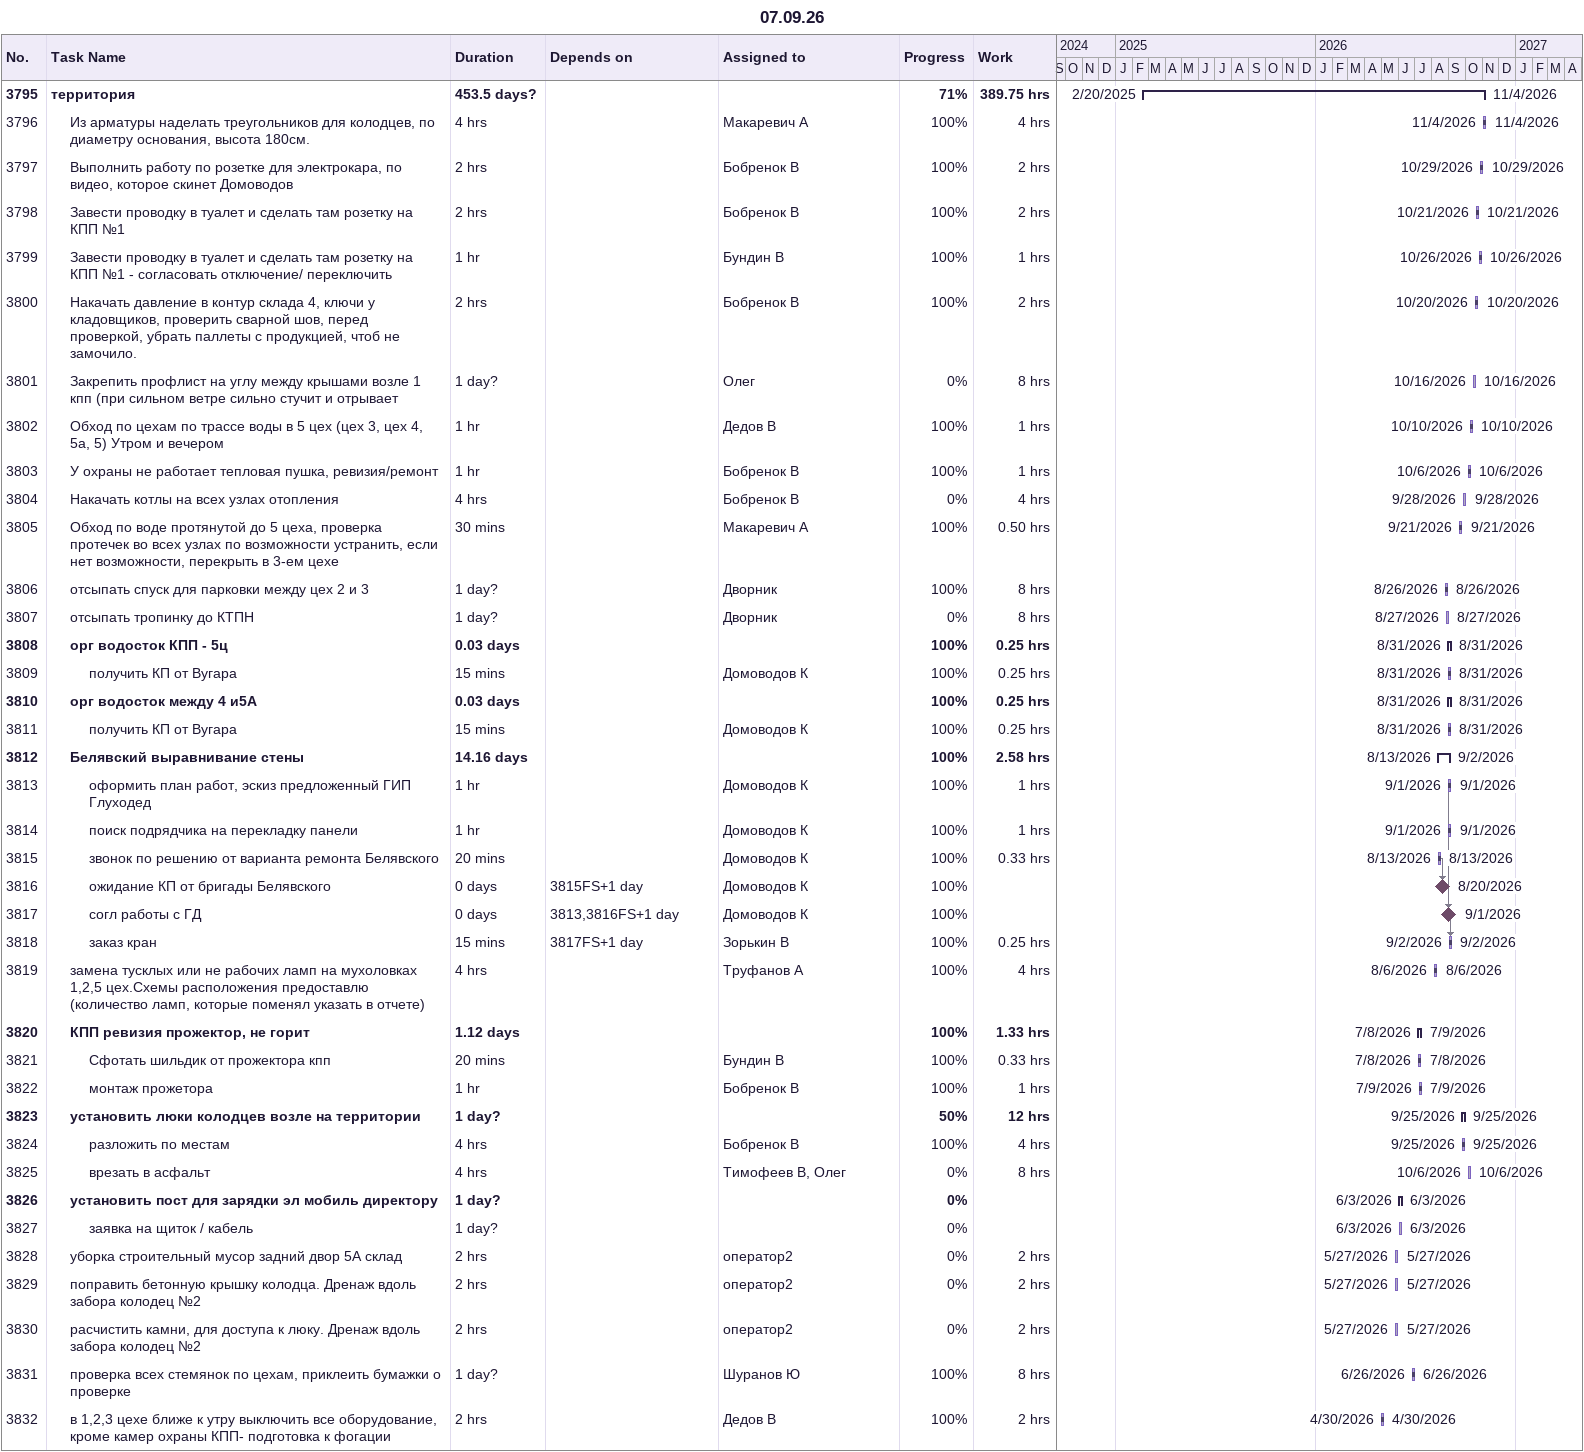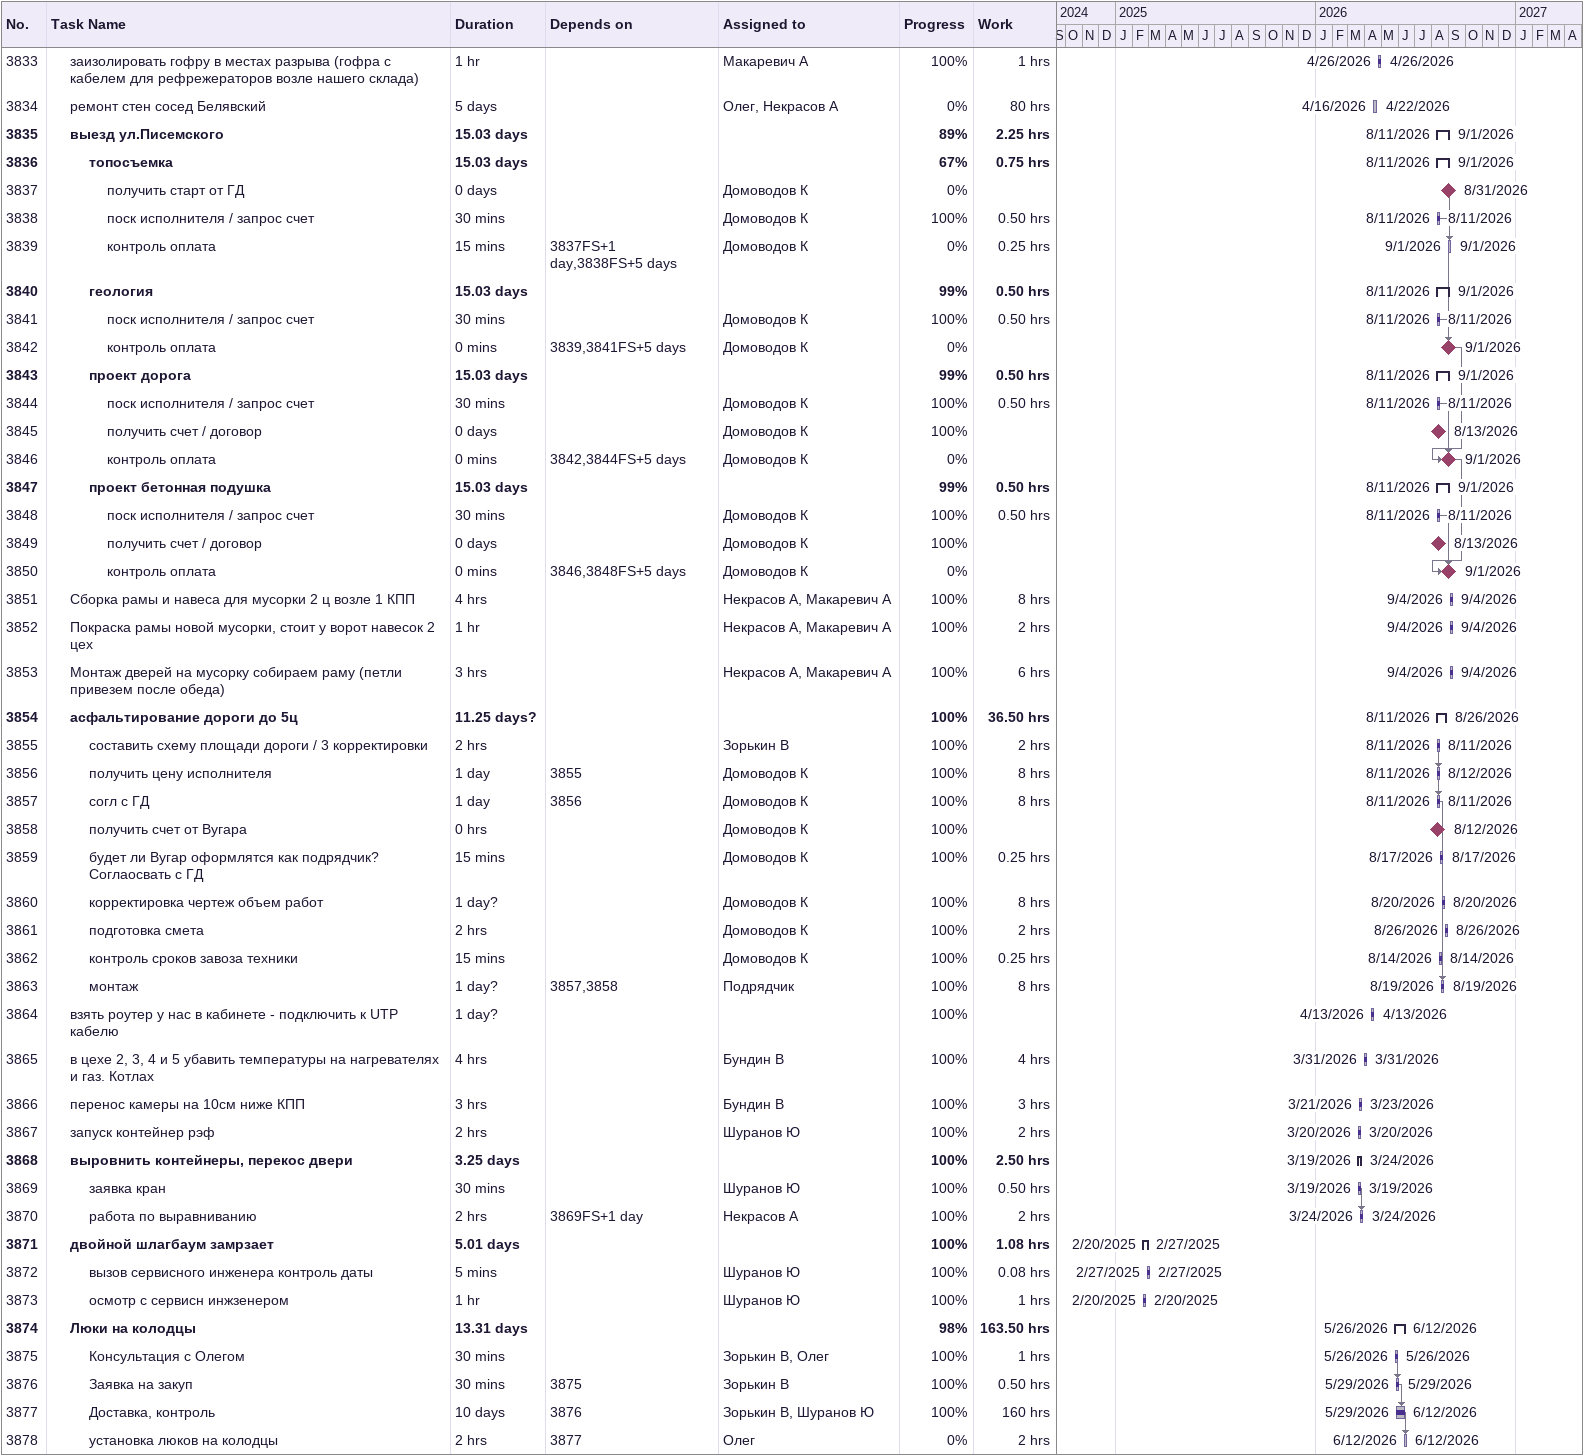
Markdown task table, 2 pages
07.09.26

| ID | Level | Task | Duration | Start | Finish | Predecessors | Resources | % complete | Work (h) |
|---|---|---|---|---|---|---|---|---|---|
| 3795 | 1 | **территория** | 453.5d? | 2025-02-20 | 2026-11-04 |  |  | 71 | 389.75 |
| 3796 | 2 | Из арматуры наделать треугольников для колодцев, по диаметру основания, высота 180см. | 4h | 2026-11-04 | 2026-11-04 |  | Макаревич А | 100 | 4 |
| 3797 | 2 | Выполнить работу по розетке для электрокара, по видео, которое скинет Домоводов | 2h | 2026-10-29 | 2026-10-29 |  | Бобренок В | 100 | 2 |
| 3798 | 2 | Завести проводку в туалет и сделать там розетку на КПП №1 | 2h | 2026-10-21 | 2026-10-21 |  | Бобренок В | 100 | 2 |
| 3799 | 2 | Завести проводку в туалет и сделать там розетку на КПП №1 - согласовать отключение/ переключить | 1h | 2026-10-26 | 2026-10-26 |  | Бундин В | 100 | 1 |
| 3800 | 2 | Накачать давление в контур склада 4, ключи у кладовщиков, проверить сварной шов, перед проверкой, убрать паллеты с продукцией, чтоб не замочило. | 2h | 2026-10-20 | 2026-10-20 |  | Бобренок В | 100 | 2 |
| 3801 | 2 | Закрепить профлист на углу между крышами возле 1 кпп (при сильном ветре сильно стучит и отрывает | 1d? | 2026-10-16 | 2026-10-16 |  | Олег | 0 | 8 |
| 3802 | 2 | Обход по цехам по трассе воды в 5 цех (цех 3, цех 4, 5а, 5) Утром и вечером | 1h | 2026-10-10 | 2026-10-10 |  | Дедов В | 100 | 1 |
| 3803 | 2 | У охраны не работает тепловая пушка, ревизия/ремонт | 1h | 2026-10-06 | 2026-10-06 |  | Бобренок В | 100 | 1 |
| 3804 | 2 | Накачать котлы на всех узлах отопления | 4h | 2026-09-28 | 2026-09-28 |  | Бобренок В | 0 | 4 |
| 3805 | 2 | Обход по воде протянутой до 5 цеха, проверка протечек во всех узлах по возможности устранить, если нет возможности, перекрыть в 3-ем цехе | 30min | 2026-09-21 | 2026-09-21 |  | Макаревич А | 100 | 0.50 |
| 3806 | 2 | отсыпать спуск для парковки между цех 2 и 3 | 1d? | 2026-08-26 | 2026-08-26 |  | Дворник | 100 | 8 |
| 3807 | 2 | отсыпать тропинку до КТПН | 1d? | 2026-08-27 | 2026-08-27 |  | Дворник | 0 | 8 |
| 3808 | 2 | **орг водосток КПП - 5ц** | 0.03d | 2026-08-31 | 2026-08-31 |  |  | 100 | 0.25 |
| 3809 | 3 | получить КП от Вугара | 15min | 2026-08-31 | 2026-08-31 |  | Домоводов К | 100 | 0.25 |
| 3810 | 2 | **орг водосток между 4 и5А** | 0.03d | 2026-08-31 | 2026-08-31 |  |  | 100 | 0.25 |
| 3811 | 3 | получить КП от Вугара | 15min | 2026-08-31 | 2026-08-31 |  | Домоводов К | 100 | 0.25 |
| 3812 | 2 | **Белявский выравнивание стены** | 14.16d | 2026-08-13 | 2026-09-02 |  |  | 100 | 2.58 |
| 3813 | 3 | оформить план работ, эскиз предложенный ГИП Глуходед | 1h | 2026-09-01 | 2026-09-01 |  | Домоводов К | 100 | 1 |
| 3814 | 3 | поиск подрядчика на перекладку панели | 1h | 2026-09-01 | 2026-09-01 |  | Домоводов К | 100 | 1 |
| 3815 | 3 | звонок по решению от варианта ремонта Белявского | 20min | 2026-08-13 | 2026-08-13 |  | Домоводов К | 100 | 0.33 |
| 3816 | 3 | ожидание КП от бригады Белявского | 0d | 2026-08-20 | 2026-08-20 | 3815FS+1d | Домоводов К | 100 |  |
| 3817 | 3 | согл работы с ГД | 0d | 2026-09-01 | 2026-09-01 | 3813, 3816FS+1d | Домоводов К | 100 |  |
| 3818 | 3 | заказ кран | 15min | 2026-09-02 | 2026-09-02 | 3817FS+1d | Зорькин В | 100 | 0.25 |
| 3819 | 2 | замена тусклых или не рабочих ламп на мухоловках 1,2,5 цех.Схемы расположения предоставлю (количество ламп, которые поменял указать в отчете) | 4h | 2026-08-06 | 2026-08-06 |  | Труфанов А | 100 | 4 |
| 3820 | 2 | **КПП ревизия прожектор, не горит** | 1.12d | 2026-07-08 | 2026-07-09 |  |  | 100 | 1.33 |
| 3821 | 3 | Сфотать шильдик от прожектора кпп | 20min | 2026-07-08 | 2026-07-08 |  | Бундин В | 100 | 0.33 |
| 3822 | 3 | монтаж прожетора | 1h | 2026-07-09 | 2026-07-09 |  | Бобренок В | 100 | 1 |
| 3823 | 2 | **установить люки колодцев возле на территории** | 1d? | 2026-09-25 | 2026-09-25 |  |  | 50 | 12 |
| 3824 | 3 | разложить по местам | 4h | 2026-09-25 | 2026-09-25 |  | Бобренок В | 100 | 4 |
| 3825 | 3 | врезать в асфальт | 4h | 2026-10-06 | 2026-10-06 |  | Тимофеев В, Олег | 0 | 8 |
| 3826 | 2 | **установить пост для зарядки эл мобиль директору** | 1d? | 2026-06-03 | 2026-06-03 |  |  | 0 |  |
| 3827 | 3 | заявка на щиток / кабель | 1d? | 2026-06-03 | 2026-06-03 |  |  | 0 |  |
| 3828 | 2 | уборка строительный мусор задний двор 5А склад | 2h | 2026-05-27 | 2026-05-27 |  | оператор2 | 0 | 2 |
| 3829 | 2 | поправить бетонную крышку колодца. Дренаж вдоль забора колодец №2 | 2h | 2026-05-27 | 2026-05-27 |  | оператор2 | 0 | 2 |
| 3830 | 2 | расчистить камни, для доступа к люку. Дренаж вдоль забора колодец №2 | 2h | 2026-05-27 | 2026-05-27 |  | оператор2 | 0 | 2 |
| 3831 | 2 | проверка всех стемянок по цехам, приклеить бумажки о проверке | 1d? | 2026-06-26 | 2026-06-26 |  | Шуранов Ю | 100 | 8 |
| 3832 | 2 | в 1,2,3 цехе ближе к утру выключить все оборудование, кроме камер охраны КПП- подготовка к фогации | 2h | 2026-04-30 | 2026-04-30 |  | Дедов В | 100 | 2 |
| 3833 | 2 | заизолировать гофру в местах разрыва (гофра с кабелем для рефрежераторов возле нашего склада) | 1h | 2026-04-26 | 2026-04-26 |  | Макаревич А | 100 | 1 |
| 3834 | 2 | ремонт стен сосед Белявский | 5d | 2026-04-16 | 2026-04-22 |  | Олег, Некрасов А | 0 | 80 |
| 3835 | 2 | **выезд ул.Писемского** | 15.03d | 2026-08-11 | 2026-09-01 |  |  | 89 | 2.25 |
| 3836 | 3 | **топосъемка** | 15.03d | 2026-08-11 | 2026-09-01 |  |  | 67 | 0.75 |
| 3837 | 4 | получить старт от ГД | 0d | 2026-08-31 | 2026-08-31 |  | Домоводов К | 0 |  |
| 3838 | 4 | поск исполнителя / запрос счет | 30min | 2026-08-11 | 2026-08-11 |  | Домоводов К | 100 | 0.50 |
| 3839 | 4 | контроль оплата | 15min | 2026-09-01 | 2026-09-01 | 3837FS+1d, 3838FS+5d | Домоводов К | 0 | 0.25 |
| 3840 | 3 | **геология** | 15.03d | 2026-08-11 | 2026-09-01 |  |  | 99 | 0.50 |
| 3841 | 4 | поск исполнителя / запрос счет | 30min | 2026-08-11 | 2026-08-11 |  | Домоводов К | 100 | 0.50 |
| 3842 | 4 | контроль оплата | 0min | 2026-09-01 | 2026-09-01 | 3839, 3841FS+5d | Домоводов К | 0 |  |
| 3843 | 3 | **проект дорога** | 15.03d | 2026-08-11 | 2026-09-01 |  |  | 99 | 0.50 |
| 3844 | 4 | поск исполнителя / запрос счет | 30min | 2026-08-11 | 2026-08-11 |  | Домоводов К | 100 | 0.50 |
| 3845 | 4 | получить счет / договор | 0d | 2026-08-13 | 2026-08-13 |  | Домоводов К | 100 |  |
| 3846 | 4 | контроль оплата | 0min | 2026-09-01 | 2026-09-01 | 3842, 3844FS+5d | Домоводов К | 0 |  |
| 3847 | 3 | **проект бетонная подушка** | 15.03d | 2026-08-11 | 2026-09-01 |  |  | 99 | 0.50 |
| 3848 | 4 | поск исполнителя / запрос счет | 30min | 2026-08-11 | 2026-08-11 |  | Домоводов К | 100 | 0.50 |
| 3849 | 4 | получить счет / договор | 0d | 2026-08-13 | 2026-08-13 |  | Домоводов К | 100 |  |
| 3850 | 4 | контроль оплата | 0min | 2026-09-01 | 2026-09-01 | 3846, 3848FS+5d | Домоводов К | 0 |  |
| 3851 | 2 | Сборка рамы и навеса для мусорки 2 ц возле 1 КПП | 4h | 2026-09-04 | 2026-09-04 |  | Некрасов А, Макаревич А | 100 | 8 |
| 3852 | 2 | Покраска рамы новой мусорки, стоит у ворот навесок 2 цех | 1h | 2026-09-04 | 2026-09-04 |  | Некрасов А, Макаревич А | 100 | 2 |
| 3853 | 2 | Монтаж дверей на мусорку собираем раму (петли привезем после обеда) | 3h | 2026-09-04 | 2026-09-04 |  | Некрасов А, Макаревич А | 100 | 6 |
| 3854 | 2 | **асфальтирование дороги до 5ц** | 11.25d? | 2026-08-11 | 2026-08-26 |  |  | 100 | 36.50 |
| 3855 | 3 | составить схему площади дороги / 3 корректировки | 2h | 2026-08-11 | 2026-08-11 |  | Зорькин В | 100 | 2 |
| 3856 | 3 | получить цену исполнителя | 1d | 2026-08-11 | 2026-08-12 | 3855 | Домоводов К | 100 | 8 |
| 3857 | 3 | согл с ГД | 1d | 2026-08-11 | 2026-08-11 | 3856 | Домоводов К | 100 | 8 |
| 3858 | 3 | получить счет от Вугара | 0h | 2026-08-12 | 2026-08-12 |  | Домоводов К | 100 |  |
| 3859 | 3 | будет ли Вугар оформлятся как подрядчик? Соглаосвать с ГД | 15min | 2026-08-17 | 2026-08-17 |  | Домоводов К | 100 | 0.25 |
| 3860 | 3 | корректировка чертеж объем работ | 1d? | 2026-08-20 | 2026-08-20 |  | Домоводов К | 100 | 8 |
| 3861 | 3 | подготовка смета | 2h | 2026-08-26 | 2026-08-26 |  | Домоводов К | 100 | 2 |
| 3862 | 3 | контроль сроков завоза техники | 15min | 2026-08-14 | 2026-08-14 |  | Домоводов К | 100 | 0.25 |
| 3863 | 3 | монтаж | 1d? | 2026-08-19 | 2026-08-19 | 3857, 3858 | Подрядчик | 100 | 8 |
| 3864 | 2 | взять роутер у нас в кабинете - подключить к UTP кабелю | 1d? | 2026-04-13 | 2026-04-13 |  |  | 100 |  |
| 3865 | 2 | в цехе 2, 3, 4 и 5 убавить температуры на нагревателях и газ. Котлах | 4h | 2026-03-31 | 2026-03-31 |  | Бундин В | 100 | 4 |
| 3866 | 2 | перенос камеры на 10см ниже КПП | 3h | 2026-03-21 | 2026-03-23 |  | Бундин В | 100 | 3 |
| 3867 | 2 | запуск контейнер рэф | 2h | 2026-03-20 | 2026-03-20 |  | Шуранов Ю | 100 | 2 |
| 3868 | 2 | **выровнить контейнеры, перекос двери** | 3.25d | 2026-03-19 | 2026-03-24 |  |  | 100 | 2.50 |
| 3869 | 3 | заявка кран | 30min | 2026-03-19 | 2026-03-19 |  | Шуранов Ю | 100 | 0.50 |
| 3870 | 3 | работа по выравниванию | 2h | 2026-03-24 | 2026-03-24 | 3869FS+1d | Некрасов А | 100 | 2 |
| 3871 | 2 | **двойной шлагбаум замрзает** | 5.01d | 2025-02-20 | 2025-02-27 |  |  | 100 | 1.08 |
| 3872 | 3 | вызов сервисного инженера контроль даты | 5min | 2025-02-27 | 2025-02-27 |  | Шуранов Ю | 100 | 0.08 |
| 3873 | 3 | осмотр с сервисн инжзенером | 1h | 2025-02-20 | 2025-02-20 |  | Шуранов Ю | 100 | 1 |
| 3874 | 2 | **Люки на колодцы** | 13.31d | 2026-05-26 | 2026-06-12 |  |  | 98 | 163.50 |
| 3875 | 3 | Консультация с Олегом | 30min | 2026-05-26 | 2026-05-26 |  | Зорькин В, Олег | 100 | 1 |
| 3876 | 3 | Заявка на закуп | 30min | 2026-05-29 | 2026-05-29 | 3875 | Зорькин В | 100 | 0.50 |
| 3877 | 3 | Доставка, контроль | 10d | 2026-05-29 | 2026-06-12 | 3876 | Зорькин В, Шуранов Ю | 100 | 160 |
| 3878 | 3 | установка люков на колодцы | 2h | 2026-06-12 | 2026-06-12 | 3877 | Олег | 0 | 2 |
